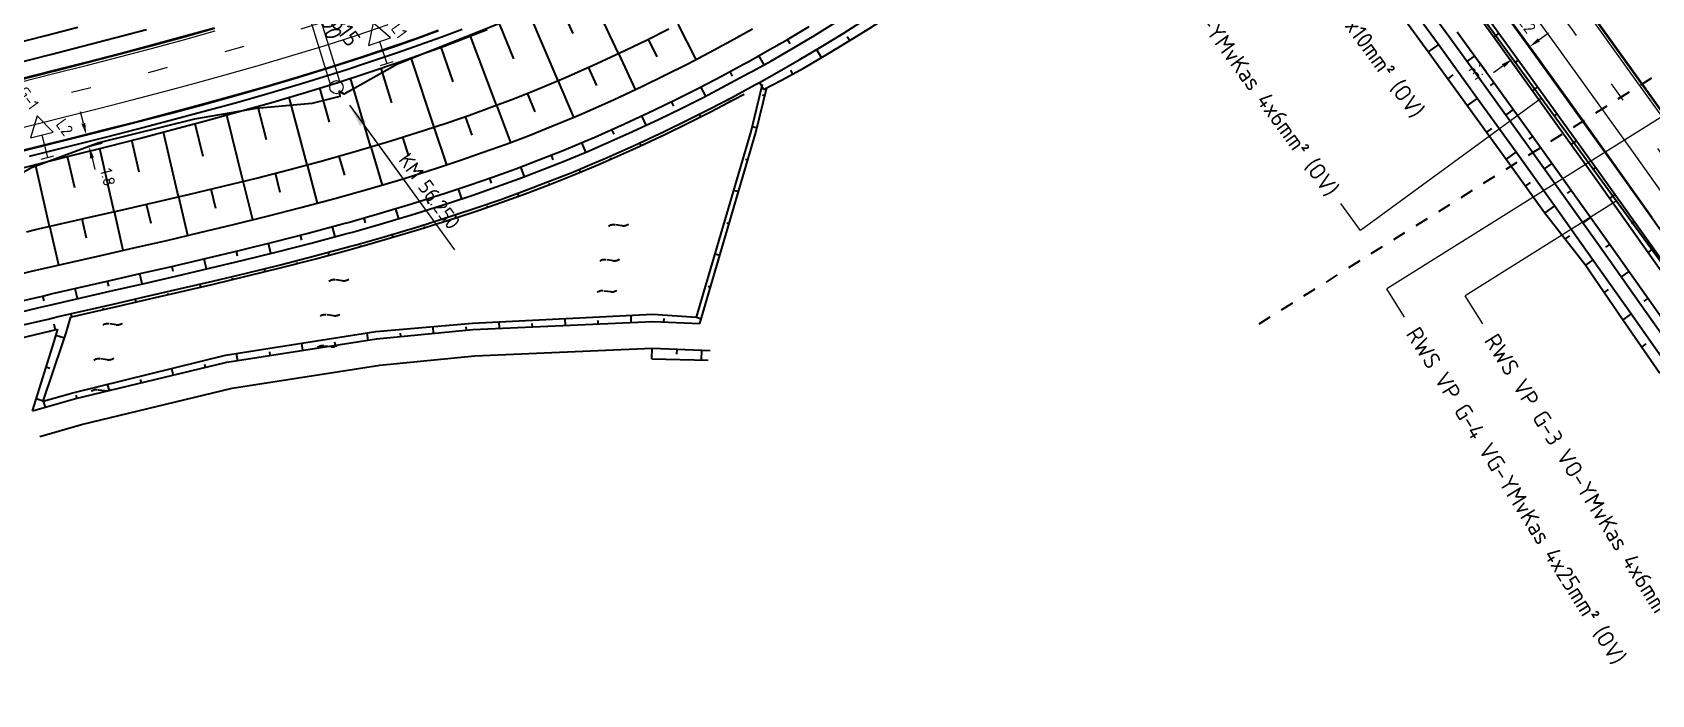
# Model space of a CAD drawing. Header units: metres. Extents: x 134219 to 139080, y 438661 to 444352.
# Drawn here: x 135440.9 to 135685.5, y 442630.5 to 442730.4 of the extents above; entities that cross this region are included whole.
import ezdxf
from ezdxf.enums import TextEntityAlignment as Align

# ---------------------------------------------------------------- set-up
doc = ezdxf.new("R2010")
doc.units = ezdxf.units.M
for name, pattern in [('13strp', [4, 1, -3]), ('39strp', [12, 3, -9]), ('XX-FASEGRENS', [4, 2, -2])]:
    doc.linetypes.add(name, pattern=pattern)
doc.layers.get('DEFPOINTS').update_dxf_attribs({"color": 193})
for name, color, linetype, lineweight in [('N-WE-AM-AANPIJLING-G', 7, 'Continuous', 18), ('N-WE-KG-FASEGRENS-G', 7, 'XX-FASEGRENS', 35), ('N-WE-KL-ET_LS_OV_ARMATUUR-S', 7, 'Continuous', 25), ('N-WE-KL-ET_LS_OV_ARMATUUR-T18', 1, 'Continuous', 25), ('N-WE-KL-ET_LS_OV_KABEL-G', 10, 'KL-LS-OV-N', 35), ('N-WE-KL-ET_LS_OV_KABEL-M', 7, 'Continuous', 18), ('N-WE-KL-ET_LS_OV_KABEL-T25', 7, 'Continuous', 25), ('N-WE-VW-BEWEGWIJZERING_DRAAGCONSTRUCTIE_PORTAAL-S', 7, 'Continuous', 25), ('N-WE-VW-BEWEGWIJZERING_DRAAGCONSTRUCTIE_PORTAAL_POER-S', 7, 'Continuous', 25), ('Utd-geleiderail-nw', 8, 'glm a2ee v014$0$f2m40080', 35), ('Utd-ondergr-nw', 8, '13strp', 35)]:
    doc.layers.add(name, color=color, linetype=linetype, lineweight=lineweight)
doc.layers.add('N-WE-KL-ET_LS_OV_ARMATUUR-T25', color=2, linetype='Continuous')
doc.layers.add('Utd-weg-nw', color=8, linetype='Continuous')
doc.styles.add('alm a2ee v011$0$Iso-rtw', font='NLCS-ISO.ttf')
doc.styles.add('ISO18', font='NLCS-ISO.ttf')
doc.styles.add('ISO25', font='NLCS-ISO.ttf')
doc.styles.add('NLCS_18', font='NLCS-ISO.ttf', dxfattribs={"height": 1.8})
doc.styles.add('NLCS_25', font='NLCS-ISO.ttf', dxfattribs={"height": 2.5})
doc.linetypes.add('glm a2ee v014$0$f2m40080', pattern='A,2,-1,[160,RTW.shx,S=0.5,R=0,X=0,Y=0],-1', length=4)
doc.linetypes.add('KL-LS-OV-N', pattern='A,4,-1,[103,NLCS.SHX,S=0.75,R=0,X=0,Y=0],-1,4,-1.5,["0V",Standard,S=1,R=0,X=0,Y=-0.5],-3', length=14.5)
doc.dimstyles.new('NLCS_t18_pijl_Dimension_l3_h1', dxfattribs={"dimtxt": 1.8, "dimasz": 1.8, "dimexe": 2, "dimexo": 2, "dimgap": 0.7, "dimtad": 1, "dimdec": 1, "dimzin": 0, "dimdsep": 46, "dimtxsty": 'NLCS_18', "dimcen": 2.5, "dimdle": 2, "dimclrd": 256, "dimclre": 256, "dimclrt": 256, "dimadec": 1, "dimazin": 0, "dimtfac": 1, "dimtdec": 1, "dimtofl": 0, "dimtmove": 1, "dimatfit": 0, "dimfxl": 0, "dimtolj": 1, "dimtzin": 0, "dimlwd": 18, "dimlwe": 18, "dimarcsym": 0})
doc.dimstyles.new('UTD', dxfattribs={"dimtxt": 1.8, "dimasz": 1.8, "dimexe": 0, "dimexo": 0, "dimgap": 0.5, "dimtad": 1, "dimdec": 1, "dimzin": 1, "dimdsep": 46, "dimtxsty": 'ISO18', "dimcen": 2.5, "dimclrd": 256, "dimclre": 256, "dimclrt": 1, "dimadec": 0, "dimazin": 0, "dimtfac": 1, "dimtdec": 1, "dimtmove": 0, "dimatfit": 3, "dimfxl": 0, "dimlwd": -1, "dimlwe": -1, "dimarcsym": 0})

# ---------------------------------------------------------------- blocks, each defined once
blk = doc.blocks.new('SVW-BEWEGWIJZERING_DRAAGCONSTRUCTIE_PORTAAL_SIGNALERING (A27 56.250 VWt)')
for points in [[(-0.91, 0.41), (-5.73, 16.12)], [(0.52, 0.85), (-4.3, 16.56)]]:
    blk.add_lwpolyline(points)
blk = doc.blocks.new('SKL-ET_OV_ARMATUUR_HD_NATRIUM_1x250W-SO (3)')
for p, q in [((6.49, 0), (3.49, 1.76)), ((3.49, -1.76), (6.49, 0))]:
    blk.add_line(p, q)
for points in [[(0, 1), (0, -1)], [(3.49, 0), (0, 0)], [(3.49, 1.76), (3.49, -1.76)]]:
    blk.add_lwpolyline(points)
at = {"layer": 'N-WE-KL-ET_LS_OV_ARMATUUR-T18', "style": 'ISO18', "flags": 1}
for tag, p in [('TYPE_ARMATUUR', (3.07, -6.82)), ('VERMOGEN_LAMP', (3.07, -10.61)), ('SPIEGELSTAND', (3.07, -14.39)), ('HOOGTE_LICHTMAST', (3.07, -18.17)), ('UITLEGGERHOEK', (3.07, -21.96)), ('TYPE_LICHTMAST', (3.07, -25.74)), ('BOTSVRIENDELIJK', (3.07, -29.53)), ('POSITIE_LICHTMAST', (3.07, -33.31)), ('KABELAANSLUITNG', (3.07, -37.1)), ('VOEDINGSPUNT', (3.07, -44.67))]:
    blk.add_attdef(tag, p, '', height=1.8, dxfattribs=at)
at = {"layer": 'N-WE-KL-ET_LS_OV_ARMATUUR-T18', "style": 'ISO18'}
for tag, p in [('FASE-AANSLUITING_1', (3.07, -40.88)), ('GROEPSNUMMER', (3.07, -48.45))]:
    blk.add_attdef(tag, p, '', height=1.8, dxfattribs=at)
at = {"layer": 'N-WE-KL-ET_LS_OV_ARMATUUR-T25', "style": 'ISO25'}
for tag, p in [('MASTNUMMER', (3.07, 7.39)), ('TYPE_SYMBOOL', (3.07, 3.61))]:
    blk.add_attdef(tag, p, '', height=2.5, dxfattribs=at)
blk = doc.blocks.new('SVW-BEWEGWIJZERING_DRAAGCONSTRUCTIE_PORTAAL-SO')
blk.add_circle((0, 0), 1)
at = {"layer": 'N-WE-KL-ET_LS_OV_ARMATUUR-T18', "style": 'ISO18', "flags": 1}
for tag, p in [('OMSCHRIJVING_LEGENDA', (9, -7.43)), ('CONSTRUCTIENUMMER', (9, -11.22)), ('LOCATIE', (9, -15)), ('LENGTE_PORTAAL', (9, -18.78)), ('TYPE_PORTAAL', (9, -22.57)), ('BPS-CODERING', (9, -26.35)), ('OVERIGE_OPMERKING(EN)_1', (9, -30.14)), ('OVERIGE_OPMERKING(EN)_2', (9, -33.92))]:
    blk.add_attdef(tag, p, '', height=1.8, dxfattribs=at)
blk = doc.blocks.new('SVW-BEWEGWIJZERING_DRAAGCONSTRUCTIE_PORTAAL_POER-SO')
blk.add_circle((0, 0), 1)
at = {"layer": 'N-WE-KL-ET_LS_OV_ARMATUUR-T18', "style": 'ISO18', "flags": 1}
for tag, p in [('OMSCHRIJVING_LEGENDA', (0, 28.56)), ('CONSTRUCTIENUMMER', (0, 24.77)), ('LOCATIE', (0, 20.99)), ('TYPE_POER', (0, 17.21)), ('POSITIE_POER', (0, 13.42)), ('OVERIGE_OPMERKING(EN)_1', (0, 9.64)), ('OVERIGE_OPMERKING(EN)_2', (0, 5.85))]:
    blk.add_attdef(tag, p, '', height=1.8, dxfattribs=at)
blk = doc.blocks.new('*D473')
at = {"layer": 'DEFPOINTS', "color": 0, "transparency": 16777216}
for p in [(135449.03, 442714.95), (135449.47, 442713.2), (135449.47, 442713.2)]:
    blk.add_point(p, dxfattribs=at)
at = {"layer": 'N-WE-KL-ET_LS_OV_KABEL-M', "linetype": 'Continuous', "lineweight": 18, "transparency": 16777216}
for p, q in [((135448.59, 442716.7), (135448.16, 442718.44)), ((135449.91, 442711.46), (135450.35, 442709.71))]:
    blk.add_line(p, q, dxfattribs=at)
at = {"layer": 'N-WE-KL-ET_LS_OV_KABEL-M', "lineweight": 18, "transparency": 16777216}
for p, q in [((135449.03, 442714.95), (135450.97, 442715.44)), ((135449.47, 442713.2), (135451.41, 442713.69))]:
    blk.add_line(p, q, dxfattribs=at)
at = {"layer": 'N-WE-KL-ET_LS_OV_KABEL-M', "transparency": 16777216}
for points in [[(135448.89, 442716.77), (135448.3, 442716.62), (135449.03, 442714.95)], [(135450.2, 442711.53), (135449.62, 442711.38), (135449.47, 442713.2)]]:
    blk.add_solid(points, dxfattribs=at)
at = {"layer": 'N-WE-KL-ET_LS_OV_KABEL-M', "transparency": 16777216, "insert": (135452.28, 442708.57), "char_height": 1.8, "attachment_point": 5, "rotation": 284.091, "style": 'NLCS_18'}
blk.add_mtext('\\A1;1.8', dxfattribs=at)
blk = doc.blocks.new('*D493')
at = {"layer": 'DEFPOINTS', "color": 0, "transparency": 16777216}
for p in [(135664.49, 442726.43), (135664.49, 442726.43), (135666.97, 442728.22)]:
    blk.add_point(p, dxfattribs=at)
at = {"layer": 'N-WE-KL-ET_LS_OV_KABEL-M', "linetype": 'Continuous', "lineweight": 18, "transparency": 16777216}
for p, q in [((135668.43, 442729.28), (135669.88, 442730.34)), ((135663.03, 442725.37), (135661.57, 442724.32))]:
    blk.add_line(p, q, dxfattribs=at)
at = {"layer": 'N-WE-KL-ET_LS_OV_KABEL-M', "lineweight": 18, "transparency": 16777216}
for p, q in [((135664.49, 442726.43), (135665.66, 442724.81)), ((135666.97, 442728.22), (135668.14, 442726.6))]:
    blk.add_line(p, q, dxfattribs=at)
at = {"layer": 'N-WE-KL-ET_LS_OV_KABEL-M', "transparency": 16777216}
for points in [[(135668.25, 442729.52), (135668.6, 442729.04), (135666.97, 442728.22)], [(135662.85, 442725.61), (135663.21, 442725.13), (135664.49, 442726.43)]]:
    blk.add_solid(points, dxfattribs=at)
at = {"layer": 'N-WE-KL-ET_LS_OV_KABEL-M', "transparency": 16777216, "insert": (135659.27, 442724.62), "char_height": 1.8, "attachment_point": 5, "rotation": 35.9139, "style": 'NLCS_18'}
blk.add_mtext('\\A1;3.1', dxfattribs=at)
blk = doc.blocks.new('SAL-AM_KILOMETRERING-SO (1)')
blk.add_lwpolyline([(10, 0), (19, 0), (37, 0)])
at = {"style": 'ISO25'}
blk.add_text('KM', height=2.25, dxfattribs=at).set_placement((21, 1))
blk.add_attdef('KM', (26, 1), '', height=2.25, dxfattribs=at)
blk = doc.blocks.new('Dwm A2 aanvulling$0$A$C32883349')
at = {"layer": 'Utd-ondergr-nw'}
blk.add_line((-1.82, 0.37), (-2.44, 1.31), dxfattribs=at)
for centre, start, end in [((-3.53, 0.59), 33.3445, 123.3445), ((-0.72, 1.1), 213.3445, 303.3445)]:
    blk.add_arc(centre, 1.31, start, end, dxfattribs=at)

msp = doc.modelspace()

# ---------------------------------------------------------------- linework, layer by layer
at = {"layer": 'N-WE-KG-FASEGRENS-G'}
msp.add_line((135773.62, 442778.68), (135625.95, 442686.27), dxfattribs=at)
at = {"layer": 'N-WE-KL-ET_LS_OV_KABEL-G', "flags": 128}
msp.add_lwpolyline([(135920.16, 442341.16), (135919.19, 442340.33), (135890.91, 442385.27), (135864.11, 442426.73), (135835.32, 442471.35), (135806.93, 442516.02), (135778.89, 442560.21), (135749.46, 442604.31), (135688.97, 442692.85), (135658.23, 442735), (135645.16, 442753.13), (135616.2, 442790.31), (135569.7, 442852.51), (135568.73, 442853.96), (135568.72, 442853.96), (135556.53, 442870.34), (135541.94, 442887.77), (135535.96, 442894.27), (135510.86, 442922.28), (135499.68, 442932.52), (135460.26, 442969.03), (135441.8, 442984.21), (135435, 442989.22), (135425, 442995.68), (135418.79, 442999.03), (135417.79, 442999.51), (135418.18, 442999.51), (135411.42, 443000.81), (135410.52, 442999.01), (135409.7, 442997.39), (135406.46, 442999.39), (135411.35, 443008.29), (135374.57, 443035.92), (135373.93, 443035.52), (135373.15, 443035.54)], dxfattribs=at)
at = {"layer": 'N-WE-KL-ET_LS_OV_KABEL-G', "elevation": 7.22, "flags": 128}
msp.add_lwpolyline([(135577.57, 442771.45), (135571.55, 442766.51), (135561.83, 442759.23), (135541.94, 442746.13), (135531.73, 442740.38), (135516.79, 442733.87), (135496.02, 442725.6), (135488, 442721.1), (135487.24, 442721.53), (135487.34, 442720.76), (135483.08, 442719.68), (135474.69, 442718.95), (135465.4, 442717.32), (135450.93, 442713.74), (135440.77, 442709.99), (135436.56, 442707.61), (135420.32, 442704.45), (135415.91, 442703.49), (135391.13, 442697.52), (135383.91, 442695.52), (135371.66, 442692.05), (135370.59, 442691.68), (135358.82, 442687.67), (135355.34, 442686.41), (135346.21, 442682.04), (135341.42, 442679.09), (135337.41, 442678.63), (135323.44, 442673.45), (135306.03, 442667.64), (135290.31, 442662.7), (135289.16, 442662.22), (135286.41, 442660.52)], dxfattribs=at)
at = {"layer": 'N-WE-KL-ET_LS_OV_KABEL-T25'}
for p, q in [((135709.89, 442732), (135645.48, 442691.7)), ((135668.83, 442720.47), (135641.48, 442700.54)), ((135641.48, 442700.54), (135638.53, 442704.58)), ((135680.13, 442704.97), (135657.3, 442690.68)), ((135648.13, 442687.46), (135645.48, 442691.7)), ((135659.95, 442686.44), (135657.3, 442690.68))]:
    msp.add_line(p, q, dxfattribs=at)
at = {"layer": 'Utd-geleiderail-nw', "linetype": 'Continuous', "flags": 128}
for points in [[(135435.29, 442724.99), (135443.64, 442727.1), (135448.47, 442728.34), (135453.3, 442729.59), (135458.12, 442730.86)], [(135440.46, 442711.75), (135447.08, 442713.4), (135451.96, 442714.62), (135456.84, 442715.87), (135459.09, 442716.45), (135461.75, 442717.15), (135466.65, 442718.46), (135471.56, 442719.81), (135476.47, 442721.21), (135481.37, 442722.66), (135486.26, 442724.16), (135488.41, 442724.84), (135491.19, 442725.75), (135496.06, 442727.39), (135499.32, 442728.53), (135502.57, 442729.71), (135505.81, 442730.93)]]:
    msp.add_lwpolyline(points, dxfattribs=at)
at = {"layer": 'Utd-ondergr-nw', "linetype": 'Continuous', "flags": 128}
for points in [[(135617.99, 442812.91), (135620.4, 442809.65), (135623.36, 442805.62), (135626.32, 442801.59), (135629.28, 442797.56), (135632.7, 442792.89), (135635.19, 442789.49), (135641.1, 442781.42), (135647.01, 442773.36), (135652.92, 442765.29), (135658.83, 442757.23), (135662.66, 442752), (135664.74, 442749.16), (135670.64, 442741.08), (135676.51, 442732.99), (135682.37, 442724.88), (135688.2, 442716.75)], [(135618.04, 442812.96), (135620.45, 442809.69), (135623.42, 442805.66), (135626.38, 442801.63), (135629.33, 442797.6), (135632.75, 442792.93), (135635.24, 442789.53), (135641.16, 442781.47), (135647.07, 442773.4), (135652.98, 442765.33), (135658.89, 442757.27), (135662.72, 442752.04), (135664.8, 442749.2), (135670.69, 442741.12), (135676.57, 442733.03), (135682.42, 442724.92), (135688.26, 442716.79)], [(135611.22, 442804.36), (135611.93, 442803.41), (135614.88, 442799.39), (135617.84, 442795.36), (135620.79, 442791.34), (135624.21, 442786.67), (135626.7, 442783.27), (135632.61, 442775.21), (135638.52, 442767.14), (135644.44, 442759.07), (135650.35, 442751.01), (135654.18, 442745.78), (135656.25, 442742.95), (135662.13, 442734.89), (135667.99, 442726.82), (135673.83, 442718.73), (135679.65, 442710.63), (135685.45, 442702.51), (135691.22, 442694.38)], [(135611.27, 442804.42), (135611.98, 442803.45), (135614.94, 442799.43), (135617.89, 442795.41), (135620.85, 442791.38), (135624.27, 442786.71), (135626.76, 442783.31), (135632.67, 442775.25), (135638.58, 442767.18), (135644.49, 442759.12), (135650.4, 442751.05), (135654.23, 442745.82), (135656.31, 442742.99), (135662.19, 442734.93), (135668.05, 442726.86), (135673.89, 442718.77), (135679.7, 442710.67), (135685.5, 442702.55)], [(135609.02, 442801.74), (135609.25, 442801.44), (135612.2, 442797.42), (135615.15, 442793.39), (135618.1, 442789.36), (135621.51, 442784.69), (135623.99, 442781.29), (135629.89, 442773.21), (135635.79, 442765.14), (135641.69, 442757.07), (135647.59, 442748.99), (135651.42, 442743.76), (135653.49, 442740.93), (135659.35, 442732.87), (135665.19, 442724.79), (135671.01, 442716.7), (135676.82, 442708.6), (135682.6, 442700.48), (135688.36, 442692.35)], [(135609.58, 442802.4), (135609.93, 442801.94), (135612.69, 442798.18), (135612.88, 442797.92), (135615.84, 442793.9), (135618.79, 442789.87), (135622.21, 442785.2), (135624.7, 442781.81), (135630.61, 442773.74), (135636.52, 442765.67), (135642.44, 442757.61), (135648.35, 442749.54), (135652.18, 442744.32), (135654.25, 442741.48), (135660.13, 442733.43), (135665.98, 442725.36), (135671.82, 442717.28), (135677.63, 442709.18), (135683.43, 442701.07), (135689.2, 442692.95)], [(135551.3, 442721.78), (135554.04, 442723.22), (135557.45, 442725.06), (135560.79, 442727.02), (135564.1, 442729.02), (135567.39, 442731.07), (135570.64, 442733.16), (135573.9, 442735.26), (135577.15, 442737.38), (135580.36, 442739.54), (135583.53, 442741.78), (135586.64, 442744.1), (135589.72, 442746.46), (135592.73, 442748.9), (135595.7, 442751.38), (135598.68, 442753.87), (135601.66, 442756.36), (135604.54, 442758.96), (135607.38, 442761.59), (135610.19, 442764.26), (135612.99, 442766.95), (135615.76, 442769.67), (135617.02, 442770.94)], [(135617.02, 442770.94), (135617.32, 442771.19), (135617.67, 442771.38), (135618.05, 442771.5), (135618.45, 442771.54), (135618.84, 442771.49), (135619.23, 442771.38), (135619.58, 442771.18), (135619.88, 442770.93), (135620.05, 442770.72), (135622.31, 442767.66), (135628.25, 442759.61), (135634.2, 442751.57), (135640.09, 442743.49), (135643.9, 442738.25), (135645.95, 442735.41), (135651.8, 442727.37), (135657.64, 442719.33), (135663.49, 442711.29), (135669.3, 442703.22), (135675.42, 442695.37), (135681.04, 442687.16), (135686.71, 442678.99)], [(135529.41, 442727.22), (135524.62, 442737.37)], [(135647.49, 442736.54), (135653.35, 442728.5), (135659.18, 442720.44), (135664.99, 442712.37), (135670.78, 442704.28), (135676.55, 442696.17), (135682.3, 442688.06), (135688.03, 442679.93)], [(135649.11, 442737.72), (135654.96, 442729.67), (135660.8, 442721.61), (135666.61, 442713.53), (135672.41, 442705.44), (135678.18, 442697.34), (135683.93, 442689.21), (135689.67, 442681.08)], [(135520.29, 442723.13), (135515.9, 442733.45)], [(135522.57, 442730.25), (135520.27, 442735.36)], [(135434.59, 442727.86), (135442.93, 442729.97), (135447.76, 442731.2)], [(135435.9, 442722.59), (135444.25, 442724.7), (135449.09, 442725.94), (135453.93, 442727.19), (135458.76, 442728.47), (135463.58, 442729.78), (135468.39, 442731.12)], [(135435.91, 442722.52), (135444.27, 442724.63), (135449.11, 442725.87), (135453.95, 442727.12), (135458.78, 442728.4), (135463.6, 442729.71), (135468.41, 442731.05)], [(135436.58, 442693.37), (135441.44, 442694.51), (135442.79, 442694.82), (135451.24, 442696.76), (135456.2, 442697.88), (135461.19, 442699.03), (135466.21, 442700.2), (135471.27, 442701.41), (135476.35, 442702.66), (135481.46, 442703.97), (135486.59, 442705.34), (135491.74, 442706.79), (135496.91, 442708.33), (135502.09, 442709.97), (135505.54, 442711.12), (135509, 442712.32), (135512.46, 442713.57), (135515.91, 442714.88), (135519.37, 442716.25), (135522.81, 442717.68), (135524.24, 442718.29), (135528.66, 442720.26), (135533.05, 442722.31), (135536.42, 442723.94), (135539.77, 442725.63), (135543.09, 442727.36), (135546.39, 442729.13), (135549.66, 442730.95)], [(135437.54, 442689.49), (135442.4, 442690.63), (135443.37, 442690.85), (135443.75, 442690.94), (135452.21, 442692.87), (135457.18, 442694.01), (135462.18, 442695.15), (135467.23, 442696.33), (135472.31, 442697.54), (135477.43, 442698.81), (135482.57, 442700.12), (135487.74, 442701.51), (135488.78, 442701.8), (135489.82, 442702.09), (135492.94, 442702.98), (135498.16, 442704.53), (135503.39, 442706.19), (135506.89, 442707.35), (135510.39, 442708.56), (135513.89, 442709.83), (135517.39, 442711.16), (135520.89, 442712.55), (135524.38, 442714), (135525.83, 442714.62), (135530.32, 442716.62), (135534.77, 442718.7), (135538.19, 442720.36), (135541.59, 442722.07), (135544.96, 442723.82), (135548.31, 442725.62), (135548.98, 442725.99), (135551.63, 442727.47), (135554.93, 442729.37), (135558.2, 442731.31)], [(135437.92, 442687.96), (135442.78, 442689.1), (135443.75, 442689.32), (135444.13, 442689.41), (135452.59, 442691.35), (135457.56, 442692.48), (135462.58, 442693.63), (135467.63, 442694.81), (135472.72, 442696.02), (135477.85, 442697.29), (135483.01, 442698.61), (135488.2, 442700), (135489.24, 442700.29), (135490.28, 442700.58), (135493.41, 442701.48), (135498.65, 442703.04), (135503.91, 442704.7), (135507.42, 442705.87), (135510.94, 442707.09), (135514.45, 442708.36), (135517.97, 442709.7), (135521.49, 442711.09), (135525, 442712.55), (135526.46, 442713.18), (135530.98, 442715.19), (135535.45, 442717.28), (135538.89, 442718.95), (135542.31, 442720.66), (135545.7, 442722.43), (135549.07, 442724.24), (135549.74, 442724.61), (135552.41, 442726.1), (135555.72, 442728.01), (135559.01, 442729.96), (135562.27, 442731.96)], [(135438.4, 442686.02), (135443.26, 442687.16), (135444.24, 442687.38), (135444.61, 442687.47), (135453.08, 442689.41), (135458.05, 442690.54), (135463.08, 442691.69), (135468.14, 442692.87), (135473.25, 442694.09), (135478.39, 442695.36), (135483.56, 442696.69), (135488.77, 442698.09), (135489.82, 442698.38), (135490.87, 442698.67), (135494.01, 442699.57), (135499.28, 442701.14), (135504.56, 442702.81), (135508.09, 442703.98), (135511.63, 442705.21), (135515.17, 442706.5), (135518.71, 442707.84), (135522.25, 442709.24), (135525.79, 442710.71), (135527.26, 442711.35), (135531.8, 442713.37), (135536.32, 442715.47), (135539.78, 442717.15), (135543.22, 442718.88), (135546.64, 442720.66), (135550.03, 442722.49), (135550.7, 442722.86), (135553.39, 442724.36), (135556.73, 442726.28), (135560.05, 442728.25), (135563.33, 442730.26), (135566.59, 442732.31)], [(135439.04, 442709.9), (135447.43, 442711.99), (135452.31, 442713.22), (135457.21, 442714.47), (135462.11, 442715.75), (135467.03, 442717.06), (135471.94, 442718.41), (135476.87, 442719.81), (135481.79, 442721.27), (135486.71, 442722.78), (135491.63, 442724.36), (135496.54, 442726.02), (135499.81, 442727.17), (135503.07, 442728.35), (135506.33, 442729.58), (135509.58, 442730.84)], [(135439.99, 442700.33), (135441.34, 442700.65), (135449.78, 442702.58), (135454.72, 442703.7), (135459.69, 442704.84), (135464.68, 442706), (135469.7, 442707.2), (135474.73, 442708.44), (135479.79, 442709.73), (135484.86, 442711.09), (135489.94, 442712.52), (135495.03, 442714.03), (135500.13, 442715.64), (135503.53, 442716.77), (135506.92, 442717.94), (135510.31, 442719.17), (135513.7, 442720.46), (135517.08, 442721.8), (135520.45, 442723.2), (135521.85, 442723.8), (135526.17, 442725.72), (135530.46, 442727.72), (135533.76, 442729.32), (135537.03, 442730.97)], [(135513.59, 442726.43), (135511.52, 442731.63)], [(135541.17, 442726.35), (135538.41, 442731.68)], [(135438.43, 442712.38), (135446.81, 442714.46), (135451.69, 442715.69), (135456.57, 442716.94), (135461.46, 442718.21), (135466.36, 442719.52), (135471.26, 442720.87), (135476.16, 442722.26), (135481.05, 442723.71), (135485.95, 442725.21), (135490.83, 442726.78), (135495.71, 442728.43), (135498.95, 442729.57), (135502.19, 442730.74)], [(135438.45, 442712.31), (135446.83, 442714.39), (135451.7, 442715.62), (135456.59, 442716.87), (135461.48, 442718.14), (135466.38, 442719.45), (135471.28, 442720.8), (135476.18, 442722.19), (135481.07, 442723.64), (135485.97, 442725.15), (135490.85, 442726.72), (135495.73, 442728.36), (135498.98, 442729.5), (135502.21, 442730.68)], [(135511, 442719.43), (135507.09, 442729.87)], [(135535.28, 442726.73), (135533.95, 442729.41)], [(135555.35, 442728.7), (135554.96, 442729.38)], [(135563.96, 442729.79), (135564.35, 442729.17)], [(135653.27, 442728.6), (135651.72, 442727.47)], [(135656.11, 442730.51), (135661.95, 442722.45), (135667.77, 442714.37), (135673.57, 442706.27), (135679.34, 442698.16), (135685.1, 442690.04), (135690.83, 442681.9)], [(135661.63, 442729.72), (135662.41, 442730.29)], [(135501.56, 442716.11), (135498.1, 442726.56)], [(135504.46, 442722.95), (135502.62, 442728.19)], [(135532.01, 442721.81), (135529.45, 442727.24)], [(135551.41, 442725.54), (135550.64, 442726.91)], [(135559.34, 442727.82), (135560.07, 442726.59)], [(135657.6, 442726.03), (135658.76, 442726.87)], [(135664.95, 442725.95), (135665.35, 442726.24)], [(135492.02, 442713.12), (135488.95, 442723.49)], [(135495.18, 442719.79), (135493.55, 442725)], [(135526.13, 442722.41), (135524.9, 442725.15)], [(135546.65, 442723.83), (135546.28, 442724.52)], [(135555.4, 442724.71), (135555.72, 442724.11)], [(135655.44, 442723.99), (135654.66, 442723.43)], [(135446.78, 442687.51), (135453.19, 442688.97), (135458.17, 442690.1), (135463.19, 442691.26), (135468.26, 442692.44), (135473.36, 442693.66), (135478.51, 442694.93), (135483.69, 442696.26), (135488.9, 442697.66), (135489.95, 442697.95), (135491, 442698.24), (135494.15, 442699.14), (135499.42, 442700.71), (135504.71, 442702.38), (135508.24, 442703.56), (135511.78, 442704.79), (135515.33, 442706.07), (135518.88, 442707.42), (135522.42, 442708.83), (135525.97, 442710.3), (135527.44, 442710.93), (135531.99, 442712.96), (135536.51, 442715.06), (135539.98, 442716.75), (135543.43, 442718.48), (135546.85, 442720.27), (135548.42, 442721.11)], [(135485.77, 442716.89), (135484.32, 442722.04)], [(135516.81, 442718.45), (135515.7, 442721.24)], [(135522.67, 442717.62), (135520.32, 442723.14)], [(135541.18, 442687.42), (135549.47, 442715.47), (135551.19, 442722.62)], [(135541.69, 442686.47), (135550.15, 442715.29), (135551.84, 442722.11)], [(135542.6, 442720.81), (135541.88, 442722.21)], [(135550.73, 442722.88), (135551.3, 442721.78)], [(135661.11, 442722.4), (135661.69, 442722.81)], [(135667.48, 442721.61), (135668.27, 442722.19)], [(135476.26, 442714.21), (135474.96, 442719.26)], [(135482.39, 442710.42), (135479.66, 442720.63)], [(135513.14, 442713.82), (135511.03, 442719.44)], [(135537.78, 442719.28), (135537.44, 442719.98)], [(135546.15, 442720.16), (135546.26, 442719.96)], [(135551.18, 442720.97), (135551.54, 442720.89)], [(135659.14, 442720.49), (135657.6, 442719.39)], [(135663.46, 442717.92), (135664.61, 442718.76)], [(135466.67, 442711.7), (135465.48, 442716.64)], [(135472.71, 442707.93), (135470.24, 442717.94)], [(135503.49, 442710.43), (135501.6, 442716.12)], [(135507.33, 442714.91), (135506.33, 442717.74)], [(135533.62, 442716.41), (135532.95, 442717.84)], [(135541.61, 442718.07), (135541.81, 442717.67)], [(135549.65, 442716.19), (135550.34, 442716.02)], [(135670.8, 442717.84), (135671.2, 442718.13)], [(135457, 442709.3), (135455.89, 442714.13)], [(135462.98, 442705.6), (135460.7, 442715.37)], [(135497.74, 442711.73), (135496.84, 442714.59)], [(135524.49, 442712.34), (135523.88, 442713.79)], [(135528.75, 442715.05), (135528.43, 442715.77)], [(135532.61, 442713.74), (135532.8, 442713.34)], [(135661.3, 442715.89), (135660.54, 442715.35)], [(135666.95, 442714.28), (135667.53, 442714.7)], [(135673.31, 442713.49), (135674.12, 442714.07)], [(135447.29, 442706.97), (135446.21, 442711.68)], [(135453.24, 442703.36), (135451.06, 442712.9)], [(135488.07, 442708.86), (135487.25, 442711.75)], [(135493.76, 442707.38), (135492.06, 442713.14)], [(135519.57, 442711.17), (135519.28, 442711.9)], [(135528.15, 442711.5), (135528.24, 442711.29)], [(135548.61, 442711.3), (135548.96, 442711.21)], [(135664.98, 442712.38), (135663.48, 442711.3)], [(135443.49, 442701.14), (135441.34, 442710.47)], [(135478.34, 442706.26), (135477.6, 442709.16)], [(135483.98, 442704.64), (135482.43, 442710.43)], [(135515.2, 442708.64), (135514.65, 442710.11)], [(135523.47, 442709.75), (135523.64, 442709.33)], [(135669.29, 442709.81), (135670.44, 442710.63)], [(135676.63, 442709.72), (135677.04, 442710.01)], [(135468.59, 442703.84), (135467.89, 442706.76)], [(135474.19, 442702.12), (135472.75, 442707.94)], [(135505.77, 442705.31), (135505.27, 442706.8)], [(135510.24, 442707.67), (135509.97, 442708.42)], [(135518.92, 442707.68), (135519, 442707.47)], [(135546.85, 442706.59), (135547.54, 442706.4)], [(135667.14, 442707.77), (135666.38, 442707.23)], [(135672.77, 442706.15), (135673.35, 442706.57)], [(135458.82, 442701.56), (135458.15, 442704.48)], [(135464.39, 442699.77), (135463.02, 442705.61)], [(135500.78, 442704.52), (135500.54, 442705.27)], [(135509.53, 442704.25), (135509.61, 442704.03)], [(135514.16, 442706.13), (135514.32, 442705.71)], [(135670.8, 442704.25), (135669.32, 442703.19)], [(135679.13, 442705.36), (135679.95, 442705.94)], [(135449.07, 442699.34), (135448.4, 442702.26)], [(135454.61, 442697.52), (135453.28, 442703.37)], [(135491.22, 442701.66), (135491, 442702.42)], [(135496.23, 442702.3), (135495.78, 442703.81)], [(135504.73, 442702.86), (135504.87, 442702.44)], [(135545.78, 442701.7), (135546.13, 442701.6)], [(135675.1, 442701.67), (135676.26, 442702.5)], [(135682.44, 442701.58), (135682.86, 442701.87)], [(135444.87, 442695.3), (135443.53, 442701.15)], [(135481.58, 442699.05), (135481.38, 442699.82)], [(135486.61, 442699.57), (135486.2, 442701.09)], [(135495.19, 442699.92), (135495.32, 442699.49)], [(135500.04, 442701.14), (135500.1, 442700.93)], [(135673.06, 442699.72), (135672.41, 442699.25)], [(135471.89, 442696.63), (135471.71, 442697.4)], [(135476.93, 442697.06), (135476.55, 442698.59)], [(135485.57, 442697.23), (135485.69, 442696.79)], [(135490.45, 442698.32), (135490.51, 442698.1)], [(135544.02, 442697.01), (135544.72, 442696.79)], [(135678.57, 442698.01), (135679.16, 442698.42)], [(135684.92, 442697.2), (135685.75, 442697.8)], [(135462.17, 442694.34), (135461.99, 442695.11)], [(135467.21, 442694.71), (135466.85, 442696.24)], [(135475.89, 442694.75), (135476, 442694.31)], [(135480.79, 442695.75), (135480.85, 442695.53)], [(135676.6, 442696.1), (135675.47, 442695.3)], [(135680.89, 442693.52), (135682.05, 442694.35)], [(135447.72, 442690.24), (135447.37, 442691.77)], [(135452.42, 442692.12), (135452.25, 442692.88)], [(135457.47, 442692.46), (135457.12, 442693.99)], [(135466.17, 442692.41), (135466.27, 442691.98)], [(135471.09, 442693.35), (135471.14, 442693.13)], [(135542.96, 442692.1), (135543.31, 442691.99)], [(135442.67, 442689.88), (135442.49, 442690.65)], [(135456.43, 442690.17), (135456.53, 442689.73)], [(135461.35, 442691.07), (135461.4, 442690.85)], [(135678.91, 442691.61), (135678.32, 442691.19)], [(135684.36, 442689.85), (135684.94, 442690.26)], [(135440.9, 442673.28), (135447.27, 442675.1), (135470.28, 442680.64), (135492.89, 442684.16), (135507.43, 442685.56), (135534.61, 442686.76), (135541.69, 442686.47)], [(135442.54, 442674.77), (135447.02, 442676.04), (135470.07, 442681.7), (135492.76, 442685.25), (135507.35, 442686.55), (135534.63, 442687.87), (135541.18, 442687.42)], [(135442.54, 442674.77), (135445.49, 442683.54), (135446, 442685.07), (135446.71, 442687.49)], [(135446.68, 442687.94), (135446.78, 442687.51)], [(135451.61, 442688.84), (135451.66, 442688.62)], [(135521.31, 442687.23), (135521.36, 442686.18)], [(135526.3, 442686.93), (135526.31, 442686.4)], [(135531.28, 442687.71), (135531.26, 442686.61)], [(135536.25, 442687.23), (135536.22, 442686.69)], [(135541.18, 442687.42), (135541.9, 442687.18)], [(135682.38, 442687.94), (135681.12, 442687.05)], [(135438.85, 442684.23), (135443.7, 442685.4), (135444.67, 442685.63)], [(135440.9, 442673.28), (135444.23, 442683.94), (135444.71, 442685.47), (135444.76, 442685.65)], [(135444.12, 442686.43), (135444.33, 442685.55)], [(135445.73, 442684.25), (135444.46, 442684.67)], [(135491.41, 442685.04), (135491.54, 442683.95)], [(135496.43, 442685.04), (135496.48, 442684.51)], [(135501.36, 442686.02), (135501.44, 442684.99)], [(135506.37, 442685.96), (135506.41, 442685.47)], [(135511.33, 442686.74), (135511.4, 442685.74)], [(135516.35, 442686.47), (135516.39, 442685.96)], [(135442.03, 442669.45), (135448.29, 442671.23), (135471.05, 442676.72), (135493.36, 442680.19), (135507.74, 442681.58), (135534.52, 442682.76), (135543.26, 442682.4)], [(135471.66, 442681.95), (135471.86, 442680.89)], [(135476.69, 442682.19), (135476.78, 442681.65)], [(135481.53, 442683.49), (135481.7, 442682.42)], [(135486.54, 442683.73), (135486.62, 442683.19)], [(135534.48, 442681.16), (135534.52, 442682.76)], [(135538.25, 442681.84), (135538.26, 442682.61)], [(135541.98, 442680.98), (135542.01, 442682.45)], [(135684.61, 442683.4), (135683.96, 442682.94)], [(135443.55, 442679.7), (135442.97, 442679.9)], [(135461.92, 442679.7), (135462.15, 442678.68)], [(135466.88, 442680.37), (135466.99, 442679.85)], [(135534.48, 442681.16), (135542.98, 442680.96)], [(135452.21, 442677.31), (135452.47, 442676.35)], [(135457.19, 442678.01), (135457.31, 442677.52)], [(135442.54, 442674.77), (135441.48, 442675.12)], [(135442.54, 442674.77), (135442.81, 442673.83)], [(135447.48, 442675.65), (135447.61, 442675.18)]]:
    msp.add_lwpolyline(points, dxfattribs=at)
at = {"layer": 'Utd-weg-nw', "linetype": 'Continuous', "flags": 128}
for points in [[(135617.74, 442812.57), (135620.07, 442809.41), (135623.04, 442805.38), (135626, 442801.35), (135628.95, 442797.32), (135632.37, 442792.65), (135634.87, 442789.25), (135640.78, 442781.19), (135646.69, 442773.12), (135652.6, 442765.06), (135658.51, 442756.99), (135662.34, 442751.76), (135664.42, 442748.92), (135670.31, 442740.84), (135676.19, 442732.75), (135682.04, 442724.64), (135687.87, 442716.52)], [(135613.45, 442807.1), (135614.68, 442805.44), (135617.64, 442801.41), (135620.6, 442797.39), (135623.55, 442793.36), (135626.97, 442788.69), (135629.46, 442785.29), (135635.37, 442777.23), (135641.28, 442769.16), (135647.19, 442761.1), (135653.11, 442753.03), (135656.94, 442747.8), (135659.01, 442744.97), (135664.9, 442736.9), (135670.76, 442728.82), (135676.6, 442720.73), (135682.43, 442712.62), (135688.23, 442704.5)], [(135437.62, 442715.63), (135446, 442717.71), (135450.86, 442718.94), (135455.74, 442720.18), (135460.61, 442721.45), (135465.48, 442722.75), (135470.36, 442724.09), (135475.22, 442725.48), (135480.09, 442726.91), (135484.94, 442728.41), (135489.79, 442729.97), (135494.61, 442731.6)], [(135436.01, 442722.13), (135444.36, 442724.24), (135449.21, 442725.48), (135454.05, 442726.74), (135458.88, 442728.01), (135463.7, 442729.32), (135468.52, 442730.67)]]:
    msp.add_lwpolyline(points, dxfattribs=at)
at = {"layer": 'Utd-weg-nw', "linetype": '39strp', "flags": 128}
for points in [[(135615.61, 442809.82), (135617.38, 442807.42), (135620.34, 442803.4), (135623.3, 442799.37), (135626.25, 442795.34), (135629.67, 442790.67), (135632.16, 442787.27), (135638.07, 442779.21), (135643.99, 442771.14), (135649.9, 442763.08), (135655.81, 442755.01), (135659.64, 442749.78), (135661.72, 442746.95), (135667.6, 442738.87), (135673.47, 442730.79), (135679.32, 442722.69), (135685.15, 442714.57), (135690.96, 442706.44), (135696.75, 442698.29), (135702.51, 442690.14), (135708.26, 442681.96), (135713.99, 442673.77), (135719.69, 442665.57), (135725.38, 442657.35), (135731.04, 442649.12), (135736.69, 442640.88), (135742.31, 442632.62), (135747.92, 442624.35), (135753.5, 442616.06), (135759.06, 442607.76), (135764.6, 442599.44), (135770.12, 442591.12), (135775.62, 442582.77), (135781.1, 442574.42), (135786.56, 442566.05), (135791.99, 442557.66), (135796.11, 442551.25), (135797.39, 442549.25), (135802.78, 442540.83), (135808.17, 442532.41), (135813.57, 442523.99), (135818.96, 442515.57), (135824.35, 442507.15), (135829.75, 442498.73), (135835.14, 442490.31), (135840.53, 442481.88), (135845.86, 442473.57)], [(135124.71, 442570.8), (135128.33, 442574.19), (135131.99, 442577.55), (135135.68, 442580.87), (135139.41, 442584.15), (135143.17, 442587.4), (135146.97, 442590.6), (135150.8, 442593.76), (135154.66, 442596.88), (135158.55, 442599.96), (135162.48, 442603), (135166.44, 442606), (135168.74, 442607.72), (135170.43, 442608.96), (135174.45, 442611.87), (135178.5, 442614.74), (135182.58, 442617.57), (135183.91, 442618.48), (135186.69, 442620.36), (135190.83, 442623.1), (135195, 442625.8), (135199.2, 442628.45), (135199.5, 442628.64), (135203.42, 442631.06), (135207.67, 442633.63), (135207.8, 442633.7), (135211.95, 442636.15), (135216.2, 442638.59), (135216.44, 442638.73), (135220.59, 442641.06), (135224.94, 442643.44), (135229.32, 442645.79), (135233.73, 442648.09), (135238.15, 442650.35), (135242.6, 442652.57), (135247.07, 442654.76), (135251.55, 442656.91), (135256.06, 442659.02), (135260.58, 442661.1), (135265.11, 442663.15), (135269.66, 442665.17), (135274.23, 442667.16), (135274.42, 442667.24), (135278.9, 442669.16), (135283.4, 442671.05), (135288, 442672.95), (135292.61, 442674.82), (135297.24, 442676.66), (135301.88, 442678.48), (135306.52, 442680.26), (135311.18, 442682.02), (135315.85, 442683.75), (135320.54, 442685.45), (135325.23, 442687.12), (135329.93, 442688.75), (135334.64, 442690.37), (135339.36, 442691.95), (135344.1, 442693.5), (135348.84, 442695.02), (135353.59, 442696.51), (135358.35, 442697.97), (135359.67, 442698.37), (135363.78, 442699.6), (135367.9, 442700.81), (135372.68, 442702.19), (135377.48, 442703.54), (135382.29, 442704.87), (135387.1, 442706.18), (135391.91, 442707.47), (135396.74, 442708.75), (135401.57, 442710.01), (135406.4, 442711.25), (135411.24, 442712.49), (135416.08, 442713.71), (135420.92, 442714.93), (135425.77, 442716.14), (135430.62, 442717.34), (135435.47, 442718.55), (135436.82, 442718.88), (135445.18, 442720.98), (135450.04, 442722.21), (135454.89, 442723.46), (135459.74, 442724.73), (135464.59, 442726.04), (135469.44, 442727.38), (135474.27, 442728.76), (135479.1, 442730.2), (135483.91, 442731.69), (135488.71, 442733.24), (135493.48, 442734.87), (135496.66, 442735.99), (135499.82, 442737.14), (135502.97, 442738.34), (135506.11, 442739.57), (135509.24, 442740.84), (135512.35, 442742.15), (135513.63, 442742.71), (135517.62, 442744.48), (135521.57, 442746.33), (135524.61, 442747.8), (135527.62, 442749.32), (135530.62, 442750.88), (135533.59, 442752.48), (135536.54, 442754.13), (135539.47, 442755.81), (135542.37, 442757.54), (135545.25, 442759.3), (135548.1, 442761.1), (135550.93, 442762.95), (135553.73, 442764.83), (135556.51, 442766.75), (135559.26, 442768.71), (135561.98, 442770.71), (135564.67, 442772.75), (135567.34, 442774.82), (135569.98, 442776.93), (135572.58, 442779.08), (135575.16, 442781.26), (135577.7, 442783.47), (135580.22, 442785.73), (135582.7, 442788.02), (135585.15, 442790.34), (135587.57, 442792.69), (135589.96, 442795.08), (135592.31, 442797.5), (135594.63, 442799.96), (135595.36, 442800.75)]]:
    msp.add_lwpolyline(points, dxfattribs=at)

# ---------------------------------------------------------------- block references
at = {"layer": 'N-WE-AM-AANPIJLING-G'}
ref = msp.add_blockref('SAL-AM_KILOMETRERING-SO (1)', (135482.89, 442727.53), dxfattribs=dict(at, rotation=306.0659960421602))
ref.add_attrib('KM', '56.250', (135499, 442707.11), dxfattribs={"layer": 'N-WE-KL-ET_LS_OV_ARMATUUR-T25', "height": 2.25, "rotation": 306.066, "style": 'ISO25'})
at = {"layer": 'N-WE-KL-ET_LS_OV_ARMATUUR-S'}
ref = msp.add_blockref('SKL-ET_OV_ARMATUUR_HD_NATRIUM_1x250W-SO (3)', (135659.09, 442735.68, 1.13), dxfattribs=dict(at, rotation=36.11381700220932))
ref.add_attrib('MASTNUMMER', '3399', (135655.19, 442745.53, 1.13), dxfattribs={"layer": 'N-WE-KL-ET_LS_OV_ARMATUUR-T25', "height": 2.5, "rotation": 306.066, "style": 'ISO25'})
ref.add_attrib('FASE-AANSLUITING_1', 'L2', (135665.25, 442732, 1.13), dxfattribs={"layer": 'N-WE-KL-ET_LS_OV_ARMATUUR-T18', "height": 1.8, "rotation": 306.066, "style": 'ISO18'})
ref.add_attrib('GROEPSNUMMER', 'G-3', (135664.14, 442741.94, 1.13), dxfattribs={"layer": 'N-WE-KL-ET_LS_OV_ARMATUUR-T18', "height": 1.8, "rotation": 306.066, "style": 'ISO18'})
ref = msp.add_blockref('SKL-ET_OV_ARMATUUR_HD_NATRIUM_1x250W-SO (3)', (135494.42, 442725.72, 8.94), dxfattribs=dict(at, rotation=108.6346021523868))
ref.add_attrib('MASTNUMMER', '3315', (135484.89, 442733.11, 8.94), dxfattribs={"layer": 'N-WE-KL-ET_LS_OV_ARMATUUR-T25', "height": 2.5, "rotation": 306.066, "style": 'ISO25'})
ref.add_attrib('FASE-AANSLUITING_1', 'L1', (135494.95, 442731, 8.94), dxfattribs={"layer": 'N-WE-KL-ET_LS_OV_ARMATUUR-T18', "height": 1.8, "rotation": 306.066, "style": 'ISO18'})
ref.add_attrib('GROEPSNUMMER', 'G-1', (135489.12, 442735.61, 8.94), dxfattribs={"layer": 'N-WE-KL-ET_LS_OV_ARMATUUR-T18', "height": 1.8, "rotation": 306.066, "style": 'ISO18'})
ref = msp.add_blockref('SKL-ET_OV_ARMATUUR_HD_NATRIUM_1x250W-SO (3)', (135443.18, 442711.53, 8.16), dxfattribs=dict(at, rotation=103.9697234626313))
ref.add_attrib('MASTNUMMER', '3314', (135433.85, 442718.69, 8.16), dxfattribs={"layer": 'N-WE-KL-ET_LS_OV_ARMATUUR-T25', "height": 2.5, "rotation": 306.066, "style": 'ISO25'})
ref.add_attrib('FASE-AANSLUITING_1', 'L2', (135444.33, 442716.54, 8.16), dxfattribs={"layer": 'N-WE-KL-ET_LS_OV_ARMATUUR-T18', "height": 1.8, "rotation": 306.066, "style": 'ISO18'})
ref.add_attrib('GROEPSNUMMER', 'G-1', (135438.51, 442721.38, 8.16), dxfattribs={"layer": 'N-WE-KL-ET_LS_OV_ARMATUUR-T18', "height": 1.8, "rotation": 306.066, "style": 'ISO18'})
at = {"layer": 'N-WE-VW-BEWEGWIJZERING_DRAAGCONSTRUCTIE_PORTAAL-S'}
msp.add_blockref('SVW-BEWEGWIJZERING_DRAAGCONSTRUCTIE_PORTAAL_SIGNALERING (A27 56.250 VWt)', (135486.81, 442722.15), dxfattribs=at)
at = {"layer": 'N-WE-VW-BEWEGWIJZERING_DRAAGCONSTRUCTIE_PORTAAL-S', "rotation": 107.0588396289041}
msp.add_blockref('SVW-BEWEGWIJZERING_DRAAGCONSTRUCTIE_PORTAAL-SO', (135486.81, 442722.15), dxfattribs=at)
at = {"layer": 'N-WE-VW-BEWEGWIJZERING_DRAAGCONSTRUCTIE_PORTAAL_POER-S', "rotation": 107.0588396289041}
msp.add_blockref('SVW-BEWEGWIJZERING_DRAAGCONSTRUCTIE_PORTAAL_POER-SO', (135486.81, 442722.15), dxfattribs=at)
at = {"layer": 'Utd-ondergr-nw', "linetype": 'Continuous', "rotation": 49.35098364402291}
for p in [(135531.45, 442702.38), (135530.11, 442697.1), (135489.21, 442694.07), (135529.71, 442692.4), (135487.87, 442688.79), (135455.04, 442687.43), (135487.47, 442684.1), (135453.7, 442682.15), (135453.29, 442677.45)]:
    msp.add_blockref('Dwm A2 aanvulling$0$A$C32883349', p, dxfattribs=at)

# ---------------------------------------------------------------- texts
at = {"layer": 'N-WE-KL-ET_LS_OV_KABEL-T25', "style": 'NLCS_25'}
for s, rotation, p in [('RWS VP G-1 VG-YMvKas 4x10mm² (OV)', 306.066, (135616.14, 442764.91)), ('RWS VP G-4 VG-YMvKas 4x25mm² (OV)', 302.0379, (135649.31, 442685.59)), ('RWS VP G-3 VO-YMvKas 4x6mm² (OV)', 302.0379, (135661.13, 442684.57))]:
    msp.add_text(s, height=2.5, rotation=rotation, dxfattribs=at).set_placement(p, align=Align.MIDDLE_LEFT)
msp.add_text('RWS VP G-3 VO-YMvKas 4x6mm² (OV)', height=2.5, rotation=306.066, dxfattribs=at).set_placement((135637.4, 442706.14), align=Align.MIDDLE_RIGHT)
at = {"layer": 'Utd-ondergr-nw', "color": 7, "style": 'alm a2ee v011$0$Iso-rtw'}
msp.add_text('400', height=2.5, rotation=287.4593, dxfattribs=at).set_placement((135483.86, 442733.94))

# ---------------------------------------------------------------- dimensions: what is measured, and where the dimension line sits
at = {"layer": 'N-WE-KL-ET_LS_OV_KABEL-M'}
for base, p1, p2, angle, picture, middle in [((135664.49, 442726.43), (135666.97, 442728.22), (135664.49, 442726.43), 215.9139, '*D493', (135660.21, 442723.33)), ((135449.47, 442713.2), (135449.03, 442714.95), (135449.47, 442713.2), 284.091, '*D473', (135450.73, 442708.18))]:
    dim = msp.add_linear_dim(base=base, p1=p1, p2=p2, angle=angle, dimstyle='NLCS_t18_pijl_Dimension_l3_h1', dxfattribs=at)
    dim.commit()
    dim.dimension.update_dxf_attribs({"geometry": picture, "text_midpoint": middle, "dimtype": 161})

# ---------------------------------------------------------------- leaders
at = {"layer": 'N-WE-AM-AANPIJLING-G'}
msp.add_leader([(135488.78, 442719.45), (135504.67, 442697.62)], dimstyle='UTD', override={"dimasz": 3.5, "dimfxl": 0}, dxfattribs=at)

doc.saveas('drawing.dxf')
